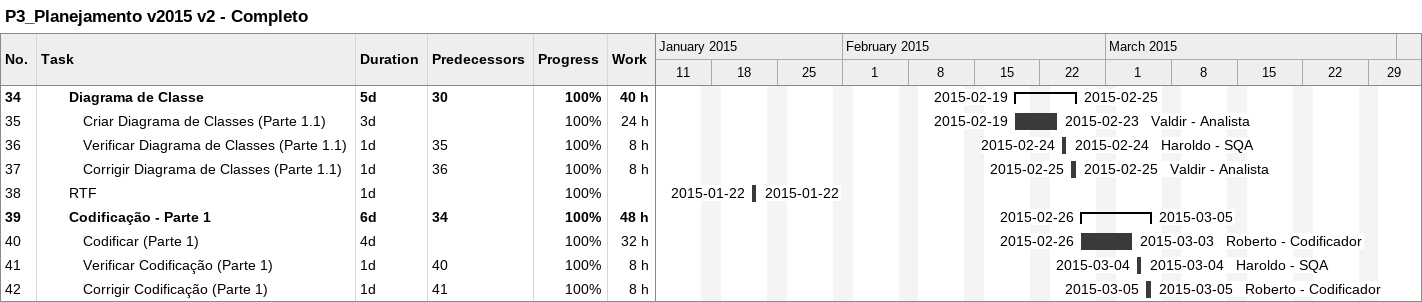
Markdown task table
P3_Planejamento v2015 v2 - Completo

| ID | Level | Task | Duration | Start | Finish | Predecessors | Resources | % complete | Work (h) |
|---|---|---|---|---|---|---|---|---|---|
| 34 | 3 | **Diagrama de Classe** | 5d | 2015-02-19 | 2015-02-25 | 30 |  | 100 | 40 |
| 35 | 4 | Criar Diagrama de Classes (Parte 1.1) | 3d | 2015-02-19 | 2015-02-23 |  | Valdir - Analista | 100 | 24 |
| 36 | 4 | Verificar Diagrama de Classes (Parte 1.1) | 1d | 2015-02-24 | 2015-02-24 | 35 | Haroldo - SQA | 100 | 8 |
| 37 | 4 | Corrigir Diagrama de Classes (Parte 1.1) | 1d | 2015-02-25 | 2015-02-25 | 36 | Valdir - Analista | 100 | 8 |
| 38 | 3 | RTF | 1d | 2015-01-22 | 2015-01-22 |  |  | 100 |  |
| 39 | 3 | **Codificação - Parte 1** | 6d | 2015-02-26 | 2015-03-05 | 34 |  | 100 | 48 |
| 40 | 4 | Codificar (Parte 1) | 4d | 2015-02-26 | 2015-03-03 |  | Roberto - Codificador | 100 | 32 |
| 41 | 4 | Verificar Codificação (Parte 1) | 1d | 2015-03-04 | 2015-03-04 | 40 | Haroldo - SQA | 100 | 8 |
| 42 | 4 | Corrigir Codificação (Parte 1) | 1d | 2015-03-05 | 2015-03-05 | 41 | Roberto - Codificador | 100 | 8 |
